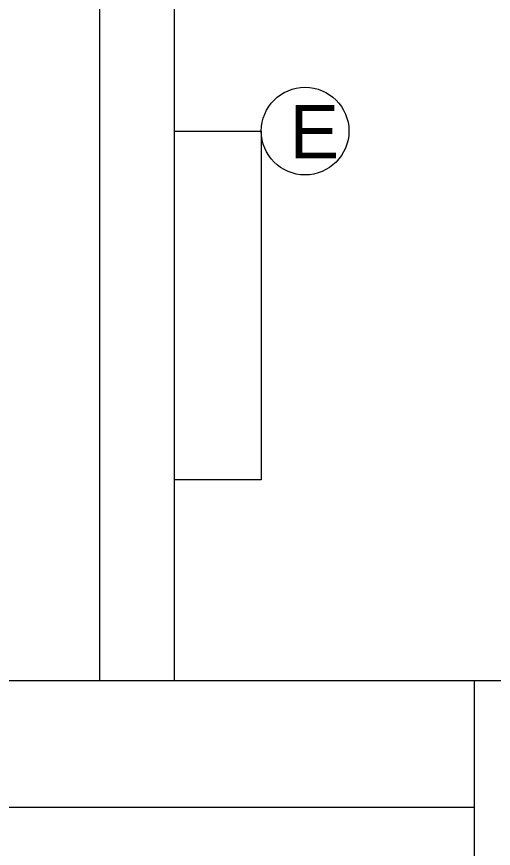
# Model space of a CAD drawing. Header units: millimetres. Extents: x 100 to 1590, y 100 to 694.
# Drawn here: x 1459.52 to 1471.43, y 542.8 to 563.58 of the extents above; entities that cross this region are included whole.
import ezdxf

# ---------------------------------------------------------------- set-up
doc = ezdxf.new("R2010")
doc.units = ezdxf.units.MM
doc.layers.add('COTAS', color=5, linetype='Continuous', lineweight=5)
doc.layers.add('PAREDE', color=7, linetype='Continuous', lineweight=9)
doc.styles.get("Standard").update_dxf_attribs({"font": 'Arial.ttf'})

msp = doc.modelspace()

# ---------------------------------------------------------------- linework, layer by layer
at = {"color": 2, "lineweight": 20}
msp.add_lwpolyline([(1463.465, 560.72), (1465.633, 560.72), (1465.633, 552.009), (1463.465, 552.009)], close=True, dxfattribs=at)
msp.add_circle((1466.728, 560.72), 1.095, dxfattribs=at)
at = {"layer": 'PAREDE'}
for p, q in [((1461.59, 565.74), (1461.59, 546.99)), ((1463.465, 546.99), (1463.465, 565.74)), ((1485.965, 546.99), (1409.623, 546.99)), ((1470.965, 498.831), (1470.965, 546.99)), ((1389.403, 543.834), (1470.965, 543.834))]:
    msp.add_line(p, q, dxfattribs=at)

# ---------------------------------------------------------------- texts
at = {"layer": 'COTAS', "color": 2, "lineweight": 20, "insert": (1466.336, 561.372), "char_height": 1.336, "attachment_point": 1}
msp.add_mtext_dynamic_manual_height_columns('E', width=1385.51337, gutter_width=0.75, heights=[0], dxfattribs=at)

doc.saveas('drawing.dxf')
